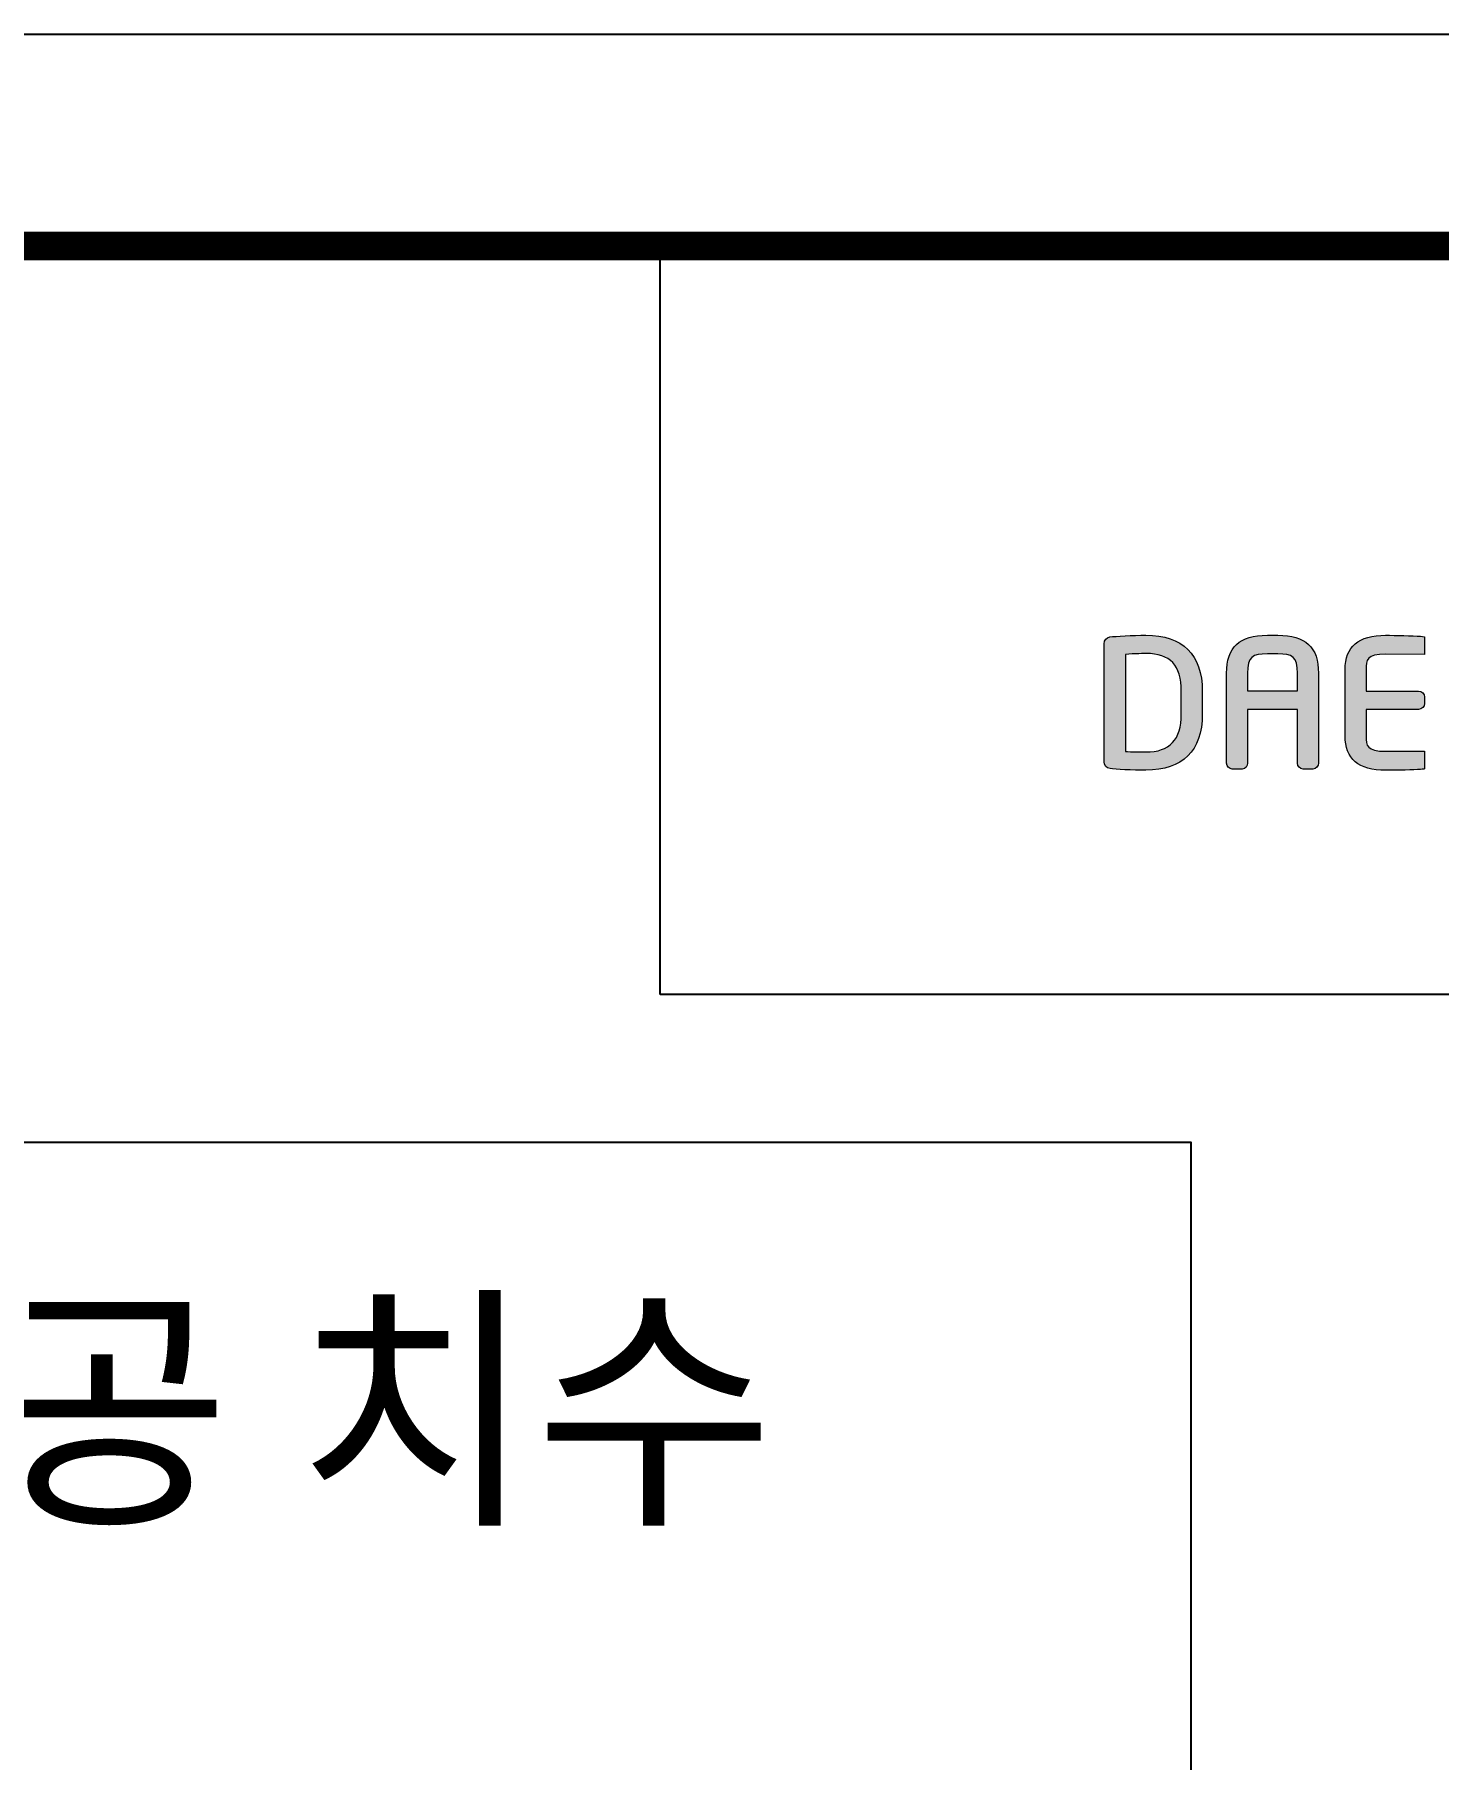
# Model space of a CAD drawing. Extents: x 16296675745 to 16296677675, y -37409619395 to -37409618123.
# Drawn here: x 16296676981.5 to 16296677055, y -37409618323.5 to -37409618233.2 of the extents above; entities that cross this region are included whole.
import ezdxf

# ---------------------------------------------------------------- set-up
doc = ezdxf.new("R2010")
doc.units = 0
doc.header["$LTSCALE"] = 10
doc.header["$MEASUREMENT"] = 0
doc.layers.get('0').update_dxf_attribs({"linetype": 'CONTINUOUS'})
doc.layers.add('레이어 1', color=7, linetype='CONTINUOUS', lineweight=0)
doc.styles.add('Daelim Dimension', font='')
doc.styles.get('Daelim Dimension').set_extended_font_data('NanumGothic')

msp = doc.modelspace()

# ---------------------------------------------------------------- hatches: boundary and pattern name
at = {"layer": '레이어 1'}
h = msp.add_hatch(color=5, dxfattribs=at)
h.dxf.hatch_style = 2
edge = h.paths.add_edge_path()
edge.add_spline(control_points=[(16296677041.546841, -37409618268.775887), (16296677041.546841, -37409618270.102173), (16296677040.94173, -37409618270.747429), (16296677039.696289, -37409618270.747429), (16296677039.696289, -37409618270.747429), (16296677038.8442, -37409618270.731651), (16296677038.622129, -37409618270.727791), (16296677038.622129, -37409618270.727791), (16296677038.622129, -37409618265.642517), (16296677038.622129, -37409618265.642517), (16296677039.063471, -37409618265.598701), (16296677039.69067, -37409618265.591339), (16296677039.696899, -37409618265.591339), (16296677040.976101, -37409618265.591339), (16296677041.546841, -37409618266.199059), (16296677041.546841, -37409618267.561119), (16296677041.546841, -37409618267.561119), (16296677041.546841, -37409618268.775887), (16296677041.546841, -37409618268.775887)], knot_values=[0, 0, 0, 0, 1, 1, 1, 2, 2, 2, 3, 3, 3, 4, 4, 4, 5, 5, 5, 6, 6, 6, 6], degree=3, periodic=0)
edge = h.paths.add_edge_path()
edge.add_spline(control_points=[(16296677039.696289, -37409618264.63607), (16296677039.004919, -37409618264.63607), (16296677038.10803, -37409618264.678497), (16296677037.81391, -37409618264.725838), (16296677037.62998, -37409618264.756706), (16296677037.512051, -37409618264.894173), (16296677037.512051, -37409618265.075829), (16296677037.512051, -37409618265.075829), (16296677037.512051, -37409618271.262207), (16296677037.512051, -37409618271.262207), (16296677037.512051, -37409618271.452637), (16296677037.631109, -37409618271.586617), (16296677037.822849, -37409618271.613258), (16296677038.10103, -37409618271.659538), (16296677038.995001, -37409618271.70163), (16296677039.696289, -37409618271.70163), (16296677041.626789, -37409618271.70163), (16296677042.646761, -37409618270.68956), (16296677042.646761, -37409618268.775887), (16296677042.646761, -37409618268.775887), (16296677042.646761, -37409618267.561119), (16296677042.646761, -37409618267.561119), (16296677042.646761, -37409618265.647453), (16296677041.626789, -37409618264.63607), (16296677039.696289, -37409618264.63607)], knot_values=[0, 0, 0, 0, 1, 1, 1, 2, 2, 2, 3, 3, 3, 4, 4, 4, 5, 5, 5, 6, 6, 6, 7, 7, 7, 8, 8, 8, 8], degree=3, periodic=0)
h = msp.add_hatch(color=5, dxfattribs=at)
h.dxf.hatch_style = 2
edge = h.paths.add_edge_path()
edge.add_spline(control_points=[(16296677047.62558, -37409618267.553726), (16296677047.62558, -37409618267.553726), (16296677045.022449, -37409618267.553726), (16296677045.022449, -37409618267.553726), (16296677045.022449, -37409618267.456978), (16296677045.022449, -37409618266.625488), (16296677045.022449, -37409618266.625488), (16296677045.022449, -37409618265.757553), (16296677045.28046, -37409618265.610268), (16296677046.05452, -37409618265.610268), (16296677046.05452, -37409618265.610268), (16296677046.594299, -37409618265.610268), (16296677046.594299, -37409618265.610268), (16296677047.36791, -37409618265.610268), (16296677047.62558, -37409618265.757553), (16296677047.62558, -37409618266.625488), (16296677047.62558, -37409618266.625488), (16296677047.62558, -37409618267.456978), (16296677047.62558, -37409618267.553726)], knot_values=[0, 0, 0, 0, 1, 1, 1, 2, 2, 2, 3, 3, 3, 4, 4, 4, 5, 5, 5, 6, 6, 6, 6], degree=3, periodic=0)
edge = h.paths.add_edge_path()
edge.add_spline(control_points=[(16296677046.594299, -37409618264.63607), (16296677046.594299, -37409618264.63607), (16296677046.05452, -37409618264.63607), (16296677046.05452, -37409618264.63607), (16296677044.579901, -37409618264.63607), (16296677043.92244, -37409618265.249428), (16296677043.92244, -37409618266.625488), (16296677043.92244, -37409618266.625488), (16296677043.92244, -37409618271.333076), (16296677043.92244, -37409618271.333076), (16296677043.92244, -37409618271.498596), (16296677044.05694, -37409618271.638847), (16296677044.2157, -37409618271.638847), (16296677044.2157, -37409618271.638847), (16296677044.73068, -37409618271.638847), (16296677044.73068, -37409618271.638847), (16296677044.91321, -37409618271.638847), (16296677045.022449, -37409618271.483856), (16296677045.022449, -37409618271.333076), (16296677045.022449, -37409618271.333076), (16296677045.022449, -37409618268.627892), (16296677045.022449, -37409618268.522339), (16296677045.022449, -37409618268.522339), (16296677047.62558, -37409618268.522339), (16296677047.62558, -37409618268.522339), (16296677047.62558, -37409618268.627892), (16296677047.62558, -37409618271.333076), (16296677047.62558, -37409618271.333076), (16296677047.62558, -37409618271.501732), (16296677047.75857, -37409618271.638847), (16296677047.92243, -37409618271.638847), (16296677047.92243, -37409618271.638847), (16296677048.431089, -37409618271.638847), (16296677048.431089, -37409618271.638847), (16296677048.609421, -37409618271.638847), (16296677048.729429, -37409618271.48069), (16296677048.729429, -37409618271.333076), (16296677048.729429, -37409618271.333076), (16296677048.729429, -37409618266.625488), (16296677048.729429, -37409618266.625488), (16296677048.729429, -37409618265.249428), (16296677048.070681, -37409618264.63607), (16296677046.594299, -37409618264.63607)], knot_values=[0, 0, 0, 0, 1, 1, 1, 2, 2, 2, 3, 3, 3, 4, 4, 4, 5, 5, 5, 6, 6, 6, 7, 7, 7, 8, 8, 8, 9, 9, 9, 10, 10, 10, 11, 11, 11, 12, 12, 12, 13, 13, 13, 14, 14, 14, 14], degree=3, periodic=0)
h = msp.add_hatch(color=5, dxfattribs=at)
h.dxf.hatch_style = 2
edge = h.paths.add_edge_path()
edge.add_spline(control_points=[(16296677050.128389, -37409618266.435081), (16296677050.128389, -37409618266.435081), (16296677050.128389, -37409618269.900543), (16296677050.128389, -37409618269.900543), (16296677050.128389, -37409618271.112831), (16296677050.820829, -37409618271.70163), (16296677052.245649, -37409618271.70163), (16296677052.87459, -37409618271.70163), (16296677053.73061, -37409618271.690071), (16296677054.07288, -37409618271.658142), (16296677054.067961, -37409618271.658142), (16296677054.23884, -37409618271.641647), (16296677054.23884, -37409618271.641647), (16296677054.23884, -37409618271.641647), (16296677054.28829, -37409618271.636757), (16296677054.28829, -37409618271.636757), (16296677054.28829, -37409618271.636757), (16296677054.28829, -37409618270.709541), (16296677054.28829, -37409618270.709541), (16296677054.28829, -37409618270.709541), (16296677052.25346, -37409618270.709541), (16296677052.25346, -37409618270.709541), (16296677051.234011, -37409618270.709541), (16296677051.234011, -37409618270.421989), (16296677051.234011, -37409618269.900543), (16296677051.234011, -37409618269.900543), (16296677051.234011, -37409618268.616318), (16296677051.234011, -37409618268.516006), (16296677051.33877, -37409618268.516006), (16296677053.96925, -37409618268.516006), (16296677053.96925, -37409618268.516006), (16296677054.141529, -37409618268.516006), (16296677054.281879, -37409618268.379257), (16296677054.281879, -37409618268.210938), (16296677054.281879, -37409618268.210938), (16296677054.281879, -37409618267.867264), (16296677054.281879, -37409618267.867264), (16296677054.281879, -37409618267.697891), (16296677054.141529, -37409618267.560768), (16296677053.96925, -37409618267.560768), (16296677053.96925, -37409618267.560768), (16296677051.33877, -37409618267.560768), (16296677051.234011, -37409618267.560768), (16296677051.234011, -37409618267.461166), (16296677051.234011, -37409618266.435081), (16296677051.234011, -37409618266.435081), (16296677051.234011, -37409618265.914307), (16296677051.234011, -37409618265.627449), (16296677052.25346, -37409618265.627449), (16296677052.25346, -37409618265.627449), (16296677054.2875, -37409618265.635521), (16296677054.2875, -37409618265.635521), (16296677054.2875, -37409618265.635521), (16296677054.2875, -37409618264.713913), (16296677054.2875, -37409618264.713913), (16296677054.2875, -37409618264.713913), (16296677054.071739, -37409618264.690773), (16296677054.071739, -37409618264.690773), (16296677053.67152, -37409618264.654663), (16296677052.753969, -37409618264.63607), (16296677052.245649, -37409618264.63607), (16296677050.820829, -37409618264.63607), (16296677050.128389, -37409618265.224159), (16296677050.128389, -37409618266.435081)], knot_values=[0, 0, 0, 0, 1, 1, 1, 2, 2, 2, 3, 3, 3, 4, 4, 4, 5, 5, 5, 6, 6, 6, 7, 7, 7, 8, 8, 8, 9, 9, 9, 10, 10, 10, 11, 11, 11, 12, 12, 12, 13, 13, 13, 14, 14, 14, 15, 15, 15, 16, 16, 16, 17, 17, 17, 18, 18, 18, 19, 19, 19, 20, 20, 20, 21, 21, 21, 21], degree=3, periodic=0)

# ---------------------------------------------------------------- linework, layer by layer
at = {"color": 5, "ltscale": 0.5}
msp.add_line((16296677014.260059, -37409618283.439453), (16296677014.260059, -37409618244.252197), dxfattribs=at)
at = {"color": 5, "ltscale": 40}
msp.add_line((16296677118.30316, -37409618283.439453), (16296677014.260059, -37409618283.439453), dxfattribs=at)
at = {"ltscale": 0.5}
for points in [[(16296676477.834841, -37409618710.177017), (16296677128.834841, -37409618710.177017), (16296677128.834841, -37409618233.177017), (16296676477.834841, -37409618233.177017)], [(16296676912.880911, -37409618291.183708), (16296677042.04336, -37409618291.183708), (16296677042.04336, -37409618400.705833), (16296676912.880911, -37409618400.705833)]]:
    msp.add_lwpolyline(points, close=True, dxfattribs=at)
at = {"color": 5, "linetype": 'ByBlock', "lineweight": 200, "const_width": 1.5}
msp.add_lwpolyline([(16296676488.30303, -37409618689.752296), (16296677118.30303, -37409618689.752296), (16296677118.30303, -37409618244.252296), (16296676488.30303, -37409618244.252296)], close=True, dxfattribs=at)
at = {"layer": '레이어 1', "color": 5}
for points, knots in [([(16296677039.696289, -37409618264.63607), (16296677039.004919, -37409618264.63607), (16296677038.10803, -37409618264.678497), (16296677037.81391, -37409618264.725838), (16296677037.62998, -37409618264.756706), (16296677037.512051, -37409618264.894173), (16296677037.512051, -37409618265.075829), (16296677037.512051, -37409618265.075829), (16296677037.512051, -37409618271.262207), (16296677037.512051, -37409618271.262207), (16296677037.512051, -37409618271.452637), (16296677037.631109, -37409618271.586617), (16296677037.822849, -37409618271.613258), (16296677038.10103, -37409618271.659538), (16296677038.995001, -37409618271.70163), (16296677039.696289, -37409618271.70163), (16296677041.626789, -37409618271.70163), (16296677042.646761, -37409618270.68956), (16296677042.646761, -37409618268.775887), (16296677042.646761, -37409618268.775887), (16296677042.646761, -37409618267.561119), (16296677042.646761, -37409618267.561119), (16296677042.646761, -37409618265.647453), (16296677041.626789, -37409618264.63607), (16296677039.696289, -37409618264.63607)], [0, 0, 0, 0, 1, 1, 1, 2, 2, 2, 3, 3, 3, 4, 4, 4, 5, 5, 5, 6, 6, 6, 7, 7, 7, 8, 8, 8, 8]), ([(16296677046.594299, -37409618264.63607), (16296677046.594299, -37409618264.63607), (16296677046.05452, -37409618264.63607), (16296677046.05452, -37409618264.63607), (16296677044.579901, -37409618264.63607), (16296677043.92244, -37409618265.249428), (16296677043.92244, -37409618266.625488), (16296677043.92244, -37409618266.625488), (16296677043.92244, -37409618271.333076), (16296677043.92244, -37409618271.333076), (16296677043.92244, -37409618271.498596), (16296677044.05694, -37409618271.638847), (16296677044.2157, -37409618271.638847), (16296677044.2157, -37409618271.638847), (16296677044.73068, -37409618271.638847), (16296677044.73068, -37409618271.638847), (16296677044.91321, -37409618271.638847), (16296677045.022449, -37409618271.483856), (16296677045.022449, -37409618271.333076), (16296677045.022449, -37409618271.333076), (16296677045.022449, -37409618268.627892), (16296677045.022449, -37409618268.522339), (16296677045.022449, -37409618268.522339), (16296677047.62558, -37409618268.522339), (16296677047.62558, -37409618268.522339), (16296677047.62558, -37409618268.627892), (16296677047.62558, -37409618271.333076), (16296677047.62558, -37409618271.333076), (16296677047.62558, -37409618271.501732), (16296677047.75857, -37409618271.638847), (16296677047.92243, -37409618271.638847), (16296677047.92243, -37409618271.638847), (16296677048.431089, -37409618271.638847), (16296677048.431089, -37409618271.638847), (16296677048.609421, -37409618271.638847), (16296677048.729429, -37409618271.48069), (16296677048.729429, -37409618271.333076), (16296677048.729429, -37409618271.333076), (16296677048.729429, -37409618266.625488), (16296677048.729429, -37409618266.625488), (16296677048.729429, -37409618265.249428), (16296677048.070681, -37409618264.63607), (16296677046.594299, -37409618264.63607)], [0, 0, 0, 0, 1, 1, 1, 2, 2, 2, 3, 3, 3, 4, 4, 4, 5, 5, 5, 6, 6, 6, 7, 7, 7, 8, 8, 8, 9, 9, 9, 10, 10, 10, 11, 11, 11, 12, 12, 12, 13, 13, 13, 14, 14, 14, 14]), ([(16296677050.128389, -37409618266.435081), (16296677050.128389, -37409618266.435081), (16296677050.128389, -37409618269.900543), (16296677050.128389, -37409618269.900543), (16296677050.128389, -37409618271.112831), (16296677050.820829, -37409618271.70163), (16296677052.245649, -37409618271.70163), (16296677052.87459, -37409618271.70163), (16296677053.73061, -37409618271.690071), (16296677054.07288, -37409618271.658142), (16296677054.067961, -37409618271.658142), (16296677054.23884, -37409618271.641647), (16296677054.23884, -37409618271.641647), (16296677054.23884, -37409618271.641647), (16296677054.28829, -37409618271.636757), (16296677054.28829, -37409618271.636757), (16296677054.28829, -37409618271.636757), (16296677054.28829, -37409618270.709541), (16296677054.28829, -37409618270.709541), (16296677054.28829, -37409618270.709541), (16296677052.25346, -37409618270.709541), (16296677052.25346, -37409618270.709541), (16296677051.234011, -37409618270.709541), (16296677051.234011, -37409618270.421989), (16296677051.234011, -37409618269.900543), (16296677051.234011, -37409618269.900543), (16296677051.234011, -37409618268.616318), (16296677051.234011, -37409618268.516006), (16296677051.33877, -37409618268.516006), (16296677053.96925, -37409618268.516006), (16296677053.96925, -37409618268.516006), (16296677054.141529, -37409618268.516006), (16296677054.281879, -37409618268.379257), (16296677054.281879, -37409618268.210938), (16296677054.281879, -37409618268.210938), (16296677054.281879, -37409618267.867264), (16296677054.281879, -37409618267.867264), (16296677054.281879, -37409618267.697891), (16296677054.141529, -37409618267.560768), (16296677053.96925, -37409618267.560768), (16296677053.96925, -37409618267.560768), (16296677051.33877, -37409618267.560768), (16296677051.234011, -37409618267.560768), (16296677051.234011, -37409618267.461166), (16296677051.234011, -37409618266.435081), (16296677051.234011, -37409618266.435081), (16296677051.234011, -37409618265.914307), (16296677051.234011, -37409618265.627449), (16296677052.25346, -37409618265.627449), (16296677052.25346, -37409618265.627449), (16296677054.2875, -37409618265.635521), (16296677054.2875, -37409618265.635521), (16296677054.2875, -37409618265.635521), (16296677054.2875, -37409618264.713913), (16296677054.2875, -37409618264.713913), (16296677054.2875, -37409618264.713913), (16296677054.071739, -37409618264.690773), (16296677054.071739, -37409618264.690773), (16296677053.67152, -37409618264.654663), (16296677052.753969, -37409618264.63607), (16296677052.245649, -37409618264.63607), (16296677050.820829, -37409618264.63607), (16296677050.128389, -37409618265.224159), (16296677050.128389, -37409618266.435081)], [0, 0, 0, 0, 1, 1, 1, 2, 2, 2, 3, 3, 3, 4, 4, 4, 5, 5, 5, 6, 6, 6, 7, 7, 7, 8, 8, 8, 9, 9, 9, 10, 10, 10, 11, 11, 11, 12, 12, 12, 13, 13, 13, 14, 14, 14, 15, 15, 15, 16, 16, 16, 17, 17, 17, 18, 18, 18, 19, 19, 19, 20, 20, 20, 21, 21, 21, 21]), ([(16296677041.546841, -37409618268.775887), (16296677041.546841, -37409618270.102173), (16296677040.94173, -37409618270.747429), (16296677039.696289, -37409618270.747429), (16296677039.696289, -37409618270.747429), (16296677038.8442, -37409618270.731651), (16296677038.622129, -37409618270.727791), (16296677038.622129, -37409618270.727791), (16296677038.622129, -37409618265.642517), (16296677038.622129, -37409618265.642517), (16296677039.063471, -37409618265.598701), (16296677039.69067, -37409618265.591339), (16296677039.696899, -37409618265.591339), (16296677040.976101, -37409618265.591339), (16296677041.546841, -37409618266.199059), (16296677041.546841, -37409618267.561119), (16296677041.546841, -37409618267.561119), (16296677041.546841, -37409618268.775887), (16296677041.546841, -37409618268.775887)], [0, 0, 0, 0, 1, 1, 1, 2, 2, 2, 3, 3, 3, 4, 4, 4, 5, 5, 5, 6, 6, 6, 6]), ([(16296677047.62558, -37409618267.553726), (16296677047.62558, -37409618267.553726), (16296677045.022449, -37409618267.553726), (16296677045.022449, -37409618267.553726), (16296677045.022449, -37409618267.456978), (16296677045.022449, -37409618266.625488), (16296677045.022449, -37409618266.625488), (16296677045.022449, -37409618265.757553), (16296677045.28046, -37409618265.610268), (16296677046.05452, -37409618265.610268), (16296677046.05452, -37409618265.610268), (16296677046.594299, -37409618265.610268), (16296677046.594299, -37409618265.610268), (16296677047.36791, -37409618265.610268), (16296677047.62558, -37409618265.757553), (16296677047.62558, -37409618266.625488), (16296677047.62558, -37409618266.625488), (16296677047.62558, -37409618267.456978), (16296677047.62558, -37409618267.553726)], [0, 0, 0, 0, 1, 1, 1, 2, 2, 2, 3, 3, 3, 4, 4, 4, 5, 5, 5, 6, 6, 6, 6])]:
    msp.add_open_spline(points, degree=3, knots=knots, dxfattribs=at)

# ---------------------------------------------------------------- texts
at = {"ltscale": 0.5, "insert": (16296676925.628, -37409618300.19883), "char_height": 10, "attachment_point": 1, "style": 'Daelim Dimension'}
msp.add_mtext('브라켓 시공 치수', dxfattribs=at)

doc.saveas('drawing.dxf')
